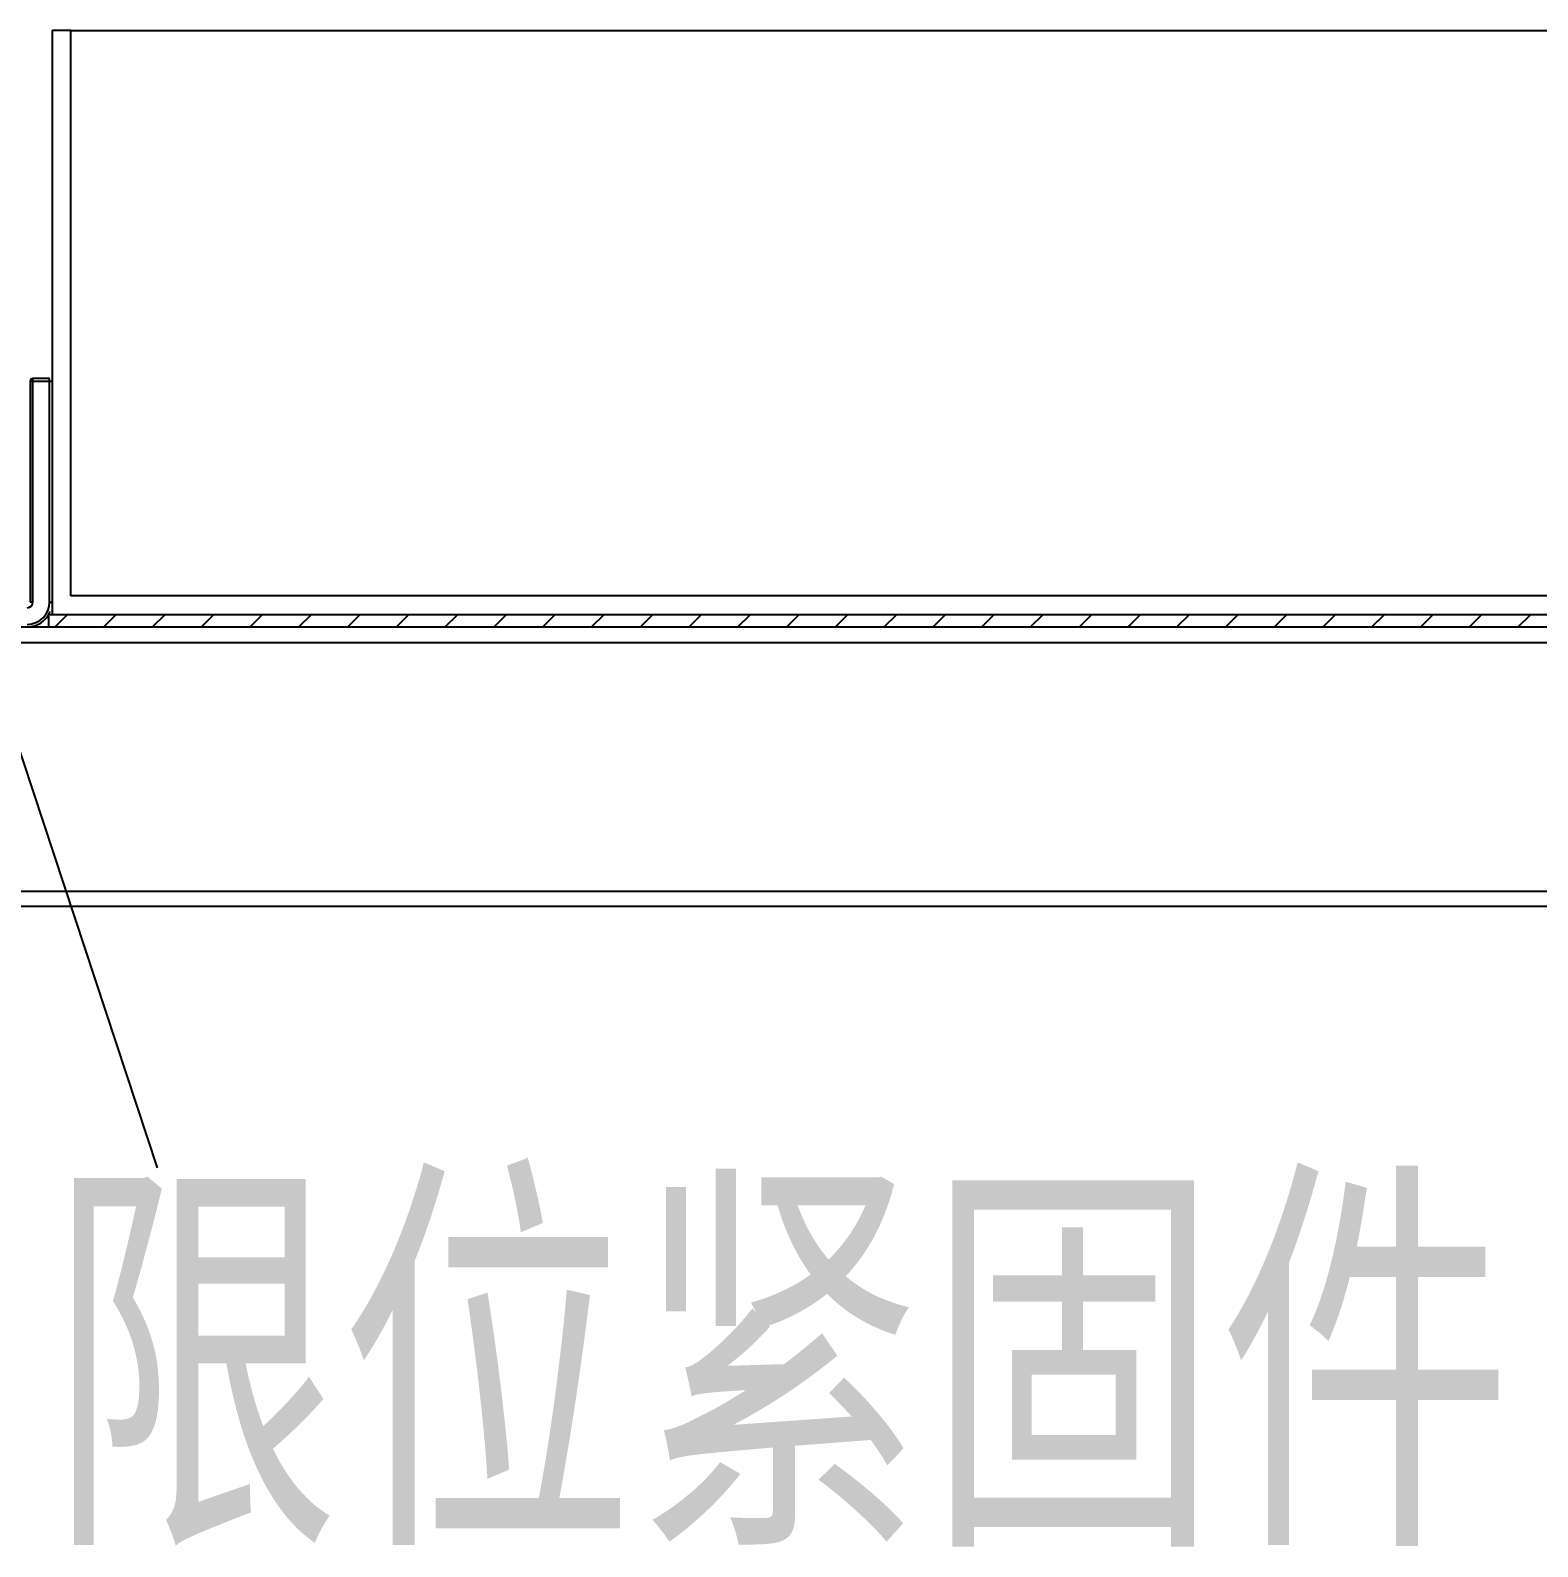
# Model space of a CAD drawing. Header units: millimetres. Extents: x -633009578 to 5705885, y -633235091 to 2571734.
# Drawn here: x 2464349 to 2466522, y 1999721 to 2001907 of the extents above; entities that cross this region are included whole.
import ezdxf

# ---------------------------------------------------------------- set-up
doc = ezdxf.new("R2010")
doc.units = ezdxf.units.MM
doc.header["$LTSCALE"] = 1000
doc.header["$MEASUREMENT"] = 0
doc.layers.get('0').update_dxf_attribs({"color": 9})
doc.layers.add('E-WIRE-系统', color=3, linetype='Continuous')
doc.layers.add('E-电气说明文字', color=3, linetype='Continuous')
doc.styles.add('TSSD_Dimension', font='simhei.ttf', dxfattribs={"width": 0.707, "bigfont": 'hztxt.shx'})

# ---------------------------------------------------------------- blocks, each defined once
blk = doc.blocks.new('G$CF4FACE3C')
at = {"layer": 'E-WIRE-系统'}
h = blk.add_hatch(dxfattribs=at)
h.set_pattern_fill('ANSI31', color=256, scale=359.612501, style=0)
h.set_pattern_definition([(45, (-2192137.153, -5658634.184), (-31.78555474, 31.78555474), [])])
h.paths.add_polyline_path([(-677, 4151), (-673, 4151), (1612.8, 4151), (1616.8, 4151), (1616.8, 4134.8), (-677, 4134.8)])
for p, q in [((-673, 4912.3), (-673, 4151)), ((-648.7, 4912.3), (-673, 4912.3)), ((-648.7, 4175.3), (-648.7, 4912.3)), ((-648.7, 4912.3), (1588.5, 4912.3)), ((-701.3, 4455.3), (-701.3, 4167.2)), ((-701.3, 4455.3), (-673, 4455.3)), ((-698.1, 4167.2), (-698.1, 4458.5)), ((-676.2, 4458.5), (-698.1, 4458.5)), ((-676.2, 4167.2), (-676.2, 4458.5)), ((1588.5, 4175.3), (-648.7, 4175.3)), ((-698.1, 4167.2), (-701.3, 4167.2)), ((-677, 4134.8), (-677, 4151)), ((-677, 4151), (-673, 4151)), ((-676.2, 4167.2), (-673, 4167.2)), ((-673, 4151), (1612.8, 4151)), ((-1893.9, 4134.8), (2832.9, 4134.8)), ((-677, 4134.8), (1616.8, 4134.8)), ((-1893.9, 4114.6), (2832.9, 4114.6)), ((-1893.9, 3790.6), (2832.9, 3790.6)), ((2832.9, 3770.4), (-1893.9, 3770.4))]:
    blk.add_line(p, q, dxfattribs=at)
blk.add_lwpolyline([(-765.2, 4124), (-536, 3429.8)], dxfattribs=at)
for centre, radius, start, end in [((-698.1, 4455.3), 3.24, 90, 180), ((-705.3, 4167.2), 29.1, 270, 0), ((-705.3, 4167.2), 7.28, 270, 0), ((-705.3, 4167.2), 32.4, 270, 337.5)]:
    blk.add_arc(centre, radius, start, end, dxfattribs=at)
at = {"layer": 'E-电气说明文字', "style": 'TSSD_Dimension', "width": 0.7}
blk.add_text('限位紧固件', height=400, dxfattribs=at).set_placement((-679.5, 2980.9))

msp = doc.modelspace()

# ---------------------------------------------------------------- block references
at = {"xscale": 1.10592, "yscale": 1.10592, "zscale": 1.10592}
msp.add_blockref('G$CF4FACE3C', (2465124.5, 1996473.9, -46.1), dxfattribs=at)

doc.saveas('drawing.dxf')
